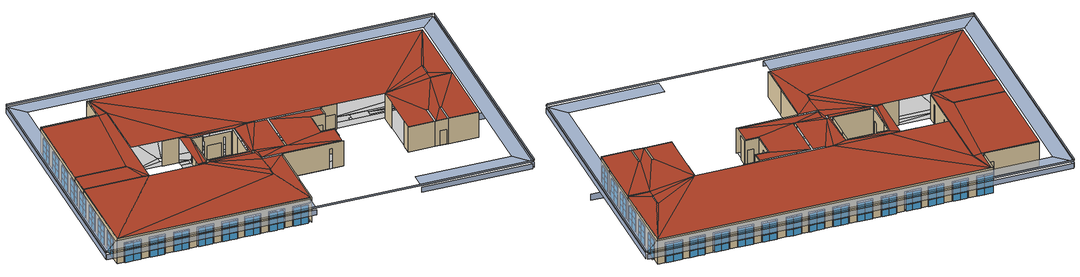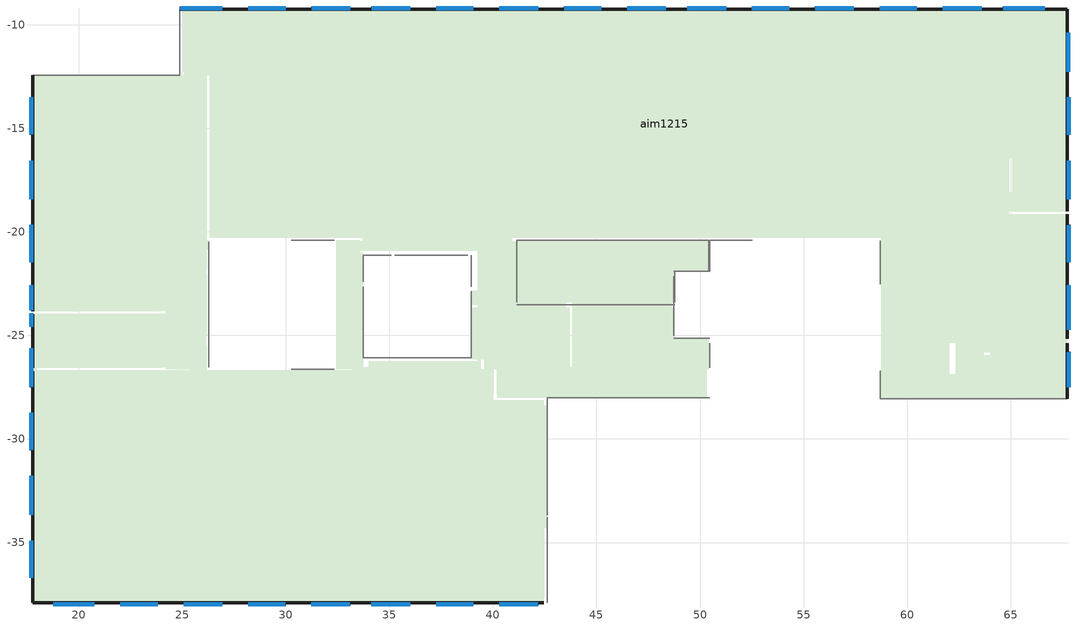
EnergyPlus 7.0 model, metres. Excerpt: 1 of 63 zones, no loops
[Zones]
aim1215
 wall outside (construction-70): 24.89,-9.26,6.51 24.89,-9.26,7.26 67.74,-9.26,7.26 67.74,-9.26,3.66 66.84,-9.26,3.66 66.84,-9.26,6.51 64.47,-9.26,6.51 64.47,-9.26,3.66 63.71,-9.26,3.66 63.71,-9.26,6.51 61.58,-9.26,6.51 61.58,-9.26,3.66 60.66,-9.26,3.66 60.66,-9.26,6.51 58.45,-9.26,6.51 58.45,-9.26,3.66 57.54,-9.26,3.66 57.54,-9.26,6.51 55.41,-9.26,6.51 55.41,-9.26,3.66 54.49,-9.26,3.66 54.49,-9.26,6.51 52.36,-9.26,6.51 52.36,-9.26,3.66 51.37,-9.26,3.66 51.37,-9.26,6.51 49.23,-9.26,6.51 49.23,-9.26,3.66 48.47,-9.26,3.66 48.47,-9.26,6.51 46.34,-9.26,6.51 46.34,-9.26,3.66 45.42,-9.26,3.66 45.42,-9.26,6.51 43.21,-9.26,6.51 43.21,-9.26,3.66 42.3,-9.26,3.66 42.3,-9.26,6.51 40.17,-9.26,6.51 40.17,-9.26,3.66 39.25,-9.26,3.66 39.25,-9.26,6.51 37.12,-9.26,6.51 37.12,-9.26,3.66 36.2,-9.26,3.66 36.2,-9.26,6.51 33.99,-9.26,6.51 33.99,-9.26,3.66 33.23,-9.26,3.66 33.23,-9.26,6.51 31.1,-9.26,6.51 31.1,-9.26,3.66 30.19,-9.26,3.66 30.19,-9.26,6.51 27.98,-9.26,6.51 27.98,-9.26,3.66 27.06,-9.26,3.66 27.06,-9.26,6.51; 17.78,-37.9,3.66 17.78,-37.9,7.26 17.78,-26.72,7.26 17.78,-26.72,6.51 17.78,-27.63,6.51 17.78,-27.63,3.66 17.78,-28.55,3.66 17.78,-28.55,6.51 17.78,-30.76,6.51 17.78,-30.76,3.66 17.78,-31.67,3.66 17.78,-31.67,6.51 17.78,-33.8,6.51 17.78,-33.8,3.66 17.78,-34.41,3.66 17.78,-34.41,6.51 17.78,-36.85,6.51 17.78,-36.85,3.66; 17.78,-26.57,6.51 17.78,-26.57,7.26 17.78,-23.98,7.26 17.78,-23.98,6.51 17.78,-24.74,6.51 17.78,-24.74,3.66 17.78,-25.5,3.66 17.78,-25.5,6.51; 17.78,-23.83,6.51 17.78,-23.83,7.26 17.78,-12.45,7.26 17.78,-12.45,3.66 17.78,-13.31,3.66 17.78,-13.31,6.51 17.78,-15.52,6.51 17.78,-15.52,3.66 17.78,-16.44,3.66 17.78,-16.44,6.51 17.78,-18.57,6.51 17.78,-18.57,3.66 17.78,-19.48,3.66 17.78,-19.48,6.51 17.78,-21.62,6.51 17.78,-21.62,3.66 17.78,-22.45,3.66 17.78,-22.45,6.51; 67.74,-25.15,3.71 67.74,-24.85,3.71 67.74,-24.85,4.77 67.74,-24.7,4.77 67.74,-24.7,6.51 67.74,-22.42,6.51 67.74,-22.42,3.71 67.74,-21.66,3.71 67.74,-21.66,6.51 67.74,-19.53,6.51 67.74,-19.53,3.71 67.74,-19.15,3.71 67.74,-19.15,7.11 67.74,-25.15,7.11; 67.74,-19,3.66 67.74,-18.54,3.66 67.74,-18.54,6.51 67.74,-16.42,6.51 67.74,-16.42,3.66 67.74,-15.5,3.66 67.74,-15.5,6.51 67.74,-13.3,6.51 67.74,-13.3,3.66 67.74,-12.39,3.66 67.74,-12.39,6.51 67.74,-10.26,6.51 67.74,-10.26,3.66 67.74,-9.26,3.66 67.74,-9.26,7.26 67.74,-19,7.26; 17.78,-37.9,3.66 18.63,-37.9,3.66 18.63,-37.9,6.51 20.91,-37.9,6.51 20.91,-37.9,3.66 21.83,-37.9,3.66 21.83,-37.9,6.51 24.03,-37.9,6.51 24.03,-37.9,3.66 24.94,-37.9,3.66 24.94,-37.9,6.51 27.07,-37.9,6.51 27.07,-37.9,3.66 27.98,-37.9,3.66 27.98,-37.9,6.51 30.19,-37.9,6.51 30.19,-37.9,3.66 31.1,-37.9,3.66 31.1,-37.9,6.51 33.23,-37.9,6.51 33.23,-37.9,3.66 33.99,-37.9,3.66 33.99,-37.9,6.51 36.2,-37.9,6.51 36.2,-37.9,3.66 37.11,-37.9,3.66 37.11,-37.9,6.51 39.24,-37.9,6.51 39.24,-37.9,3.66 40.15,-37.9,3.66 40.15,-37.9,6.51 42.45,-37.9,6.51 42.45,-37.9,7.26 17.78,-37.9,7.26; 67.74,-28.06,3.66 67.74,-27.66,3.66 67.74,-27.66,6.51 67.74,-25.68,6.51 67.74,-25.68,3.66 67.74,-25.38,3.66 67.74,-25.38,7.26 67.74,-28.06,7.26
 wall outside (construction-12): 26.94,-9.19 26.01,-9.19 24.89,-9.19 / 29.99,-9.19 29.05,-9.19 28.19,-9.19 / 33.11,-9.19 32.1,-9.19 31.24,-9.19 / 36.02,-9.19 35.15,-9.19 34.14,-9.19 / 39.06,-9.19 38.2,-9.19 37.26,-9.19 / 42.18,-9.19 41.25,-9.19 40.31,-9.19 / 45.23,-9.19 44.29,-9.19 43.43,-9.19 / 48.35,-9.19 47.34,-9.19 46.48,-9.19 / 51.26,-9.19 50.39,-9.19 49.38,-9.19 / 54.3,-9.19 53.44,-9.19 52.5,-9.19 / 57.42,-9.19 56.49,-9.19 55.55,-9.19 / 60.47,-9.19 59.53,-9.19 58.67,-9.19 / 63.59,-9.19 62.58,-9.19 61.72,-9.19 / 66.63,-9.19 65.66,-9.19 64.62,-9.19 / 17.71,-13.5 17.71,-14.44 17.71,-15.3 / 17.71,-19.67 17.71,-20.53 17.71,-21.47 / 17.71,-22.57 17.71,-23.58 17.71,-23.8 / 17.71,-23.94 17.71,-24.59 / 17.71,-25.62 17.71,-26.63 17.71,-27.5 / 17.71,-28.74 17.71,-29.68 17.71,-30.54 / 17.71,-31.79 17.71,-32.73 17.71,-33.66 / 17.71,-34.91 17.71,-35.77 17.71,-36.71 / 17.71,-16.56 17.71,-17.5 17.71,-18.44 / 67.8,-15.31 67.8,-14.44 67.8,-13.5 / 67.8,-21.47 67.8,-20.54 67.8,-19.67 / 67.8,-24.72 67.8,-23.58 67.8,-22.57 / 67.8,-18.44 67.8,-17.5 67.8,-16.56 / 18.77,-37.97 19.84,-37.97 20.76,-37.97 / 22.02,-37.97 22.96,-37.97 23.82,-37.97 / 28.19,-37.97 29.05,-37.97 29.99,-37.97 / 31.24,-37.97 32.1,-37.97 33.11,-37.97 / 34.14,-37.97 35.15,-37.97 36.02,-37.97 / 37.26,-37.97 38.2,-37.97 39.06,-37.97 / 40.31,-37.97 41.25,-37.97 42.18,-37.97 / 25.07,-37.97 26.01,-37.97 26.94,-37.97 / 67.79,-12.27 67.79,-11.33 67.79,-10.39 z3.66:4.6; 26.94,-9.19 26.01,-9.19 24.89,-9.19 / 29.99,-9.19 29.05,-9.19 28.19,-9.19 / 33.11,-9.19 32.1,-9.19 31.24,-9.19 / 36.02,-9.19 35.15,-9.19 34.14,-9.19 / 39.06,-9.19 38.2,-9.19 37.26,-9.19 / 42.18,-9.19 41.25,-9.19 40.31,-9.19 / 45.23,-9.19 44.29,-9.19 43.43,-9.19 / 48.35,-9.19 47.34,-9.19 46.48,-9.19 / 51.26,-9.19 50.39,-9.19 49.38,-9.19 / 54.3,-9.19 53.44,-9.19 52.5,-9.19 / 57.42,-9.19 56.49,-9.19 55.55,-9.19 / 60.47,-9.19 59.53,-9.19 58.67,-9.19 / 63.59,-9.19 62.58,-9.19 61.72,-9.19 / 66.63,-9.19 65.66,-9.19 64.62,-9.19 / 17.71,-13.5 17.71,-14.44 17.71,-15.3 / 17.71,-19.67 17.71,-20.53 17.71,-21.47 / 17.71,-22.57 17.71,-23.58 17.71,-23.8 / 17.71,-23.94 17.71,-24.59 / 17.71,-25.62 17.71,-26.63 17.71,-27.5 / 17.71,-28.74 17.71,-29.68 17.71,-30.54 / 17.71,-31.79 17.71,-32.73 17.71,-33.66 / 17.71,-34.91 17.71,-35.77 17.71,-36.71 / 17.71,-16.56 17.71,-17.5 17.71,-18.44 / 67.8,-15.31 67.8,-14.44 67.8,-13.5 / 67.8,-21.47 67.8,-20.54 67.8,-19.67 / 67.8,-24.59 67.8,-23.58 67.8,-22.57 / 67.8,-18.44 67.8,-17.5 67.8,-16.56 / 18.77,-37.97 19.84,-37.97 20.76,-37.97 / 22.02,-37.97 22.96,-37.97 23.82,-37.97 / 28.19,-37.97 29.05,-37.97 29.99,-37.97 / 31.24,-37.97 32.1,-37.97 33.11,-37.97 / 34.14,-37.97 35.15,-37.97 36.02,-37.97 / 37.26,-37.97 38.2,-37.97 39.06,-37.97 / 40.31,-37.97 41.25,-37.97 42.18,-37.97 / 25.07,-37.97 26.01,-37.97 26.94,-37.97 / 67.79,-12.27 67.79,-11.33 67.79,-10.39 z4.6:5.46; 26.94,-9.19 26.01,-9.19 24.89,-9.19 / 29.99,-9.19 29.05,-9.19 28.19,-9.19 / 33.11,-9.19 32.1,-9.19 31.24,-9.19 / 36.02,-9.19 35.15,-9.19 34.14,-9.19 / 39.06,-9.19 38.2,-9.19 37.26,-9.19 / 42.18,-9.19 41.25,-9.19 40.31,-9.19 / 45.23,-9.19 44.29,-9.19 43.43,-9.19 / 48.35,-9.19 47.34,-9.19 46.48,-9.19 / 51.26,-9.19 50.39,-9.19 49.38,-9.19 / 54.3,-9.19 53.44,-9.19 52.5,-9.19 / 57.42,-9.19 56.49,-9.19 55.55,-9.19 / 60.47,-9.19 59.53,-9.19 58.67,-9.19 / 63.59,-9.19 62.58,-9.19 61.72,-9.19 / 66.63,-9.19 65.66,-9.19 64.62,-9.19 / 17.71,-13.5 17.71,-14.44 17.71,-15.3 / 17.71,-19.67 17.71,-20.53 17.71,-21.47 / 17.71,-22.57 17.71,-23.58 17.71,-23.8 / 17.71,-23.94 17.71,-24.59 / 17.71,-25.62 17.71,-26.63 17.71,-27.5 / 17.71,-28.74 17.71,-29.68 17.71,-30.54 / 17.71,-31.79 17.71,-32.73 17.71,-33.66 / 17.71,-34.91 17.71,-35.77 17.71,-36.71 / 17.71,-16.56 17.71,-17.5 17.71,-18.44 / 67.8,-15.31 67.8,-14.44 67.8,-13.5 / 67.8,-21.47 67.8,-20.54 67.8,-19.67 / 67.8,-24.59 67.8,-23.58 67.8,-22.57 / 67.8,-18.44 67.8,-17.5 67.8,-16.56 / 18.77,-37.97 19.84,-37.97 20.76,-37.97 / 22.02,-37.97 22.96,-37.97 23.82,-37.97 / 28.19,-37.97 29.05,-37.97 29.99,-37.97 / 31.24,-37.97 32.1,-37.97 33.11,-37.97 / 34.14,-37.97 35.15,-37.97 36.02,-37.97 / 37.26,-37.97 38.2,-37.97 39.06,-37.97 / 40.31,-37.97 41.25,-37.97 42.18,-37.97 / 25.07,-37.97 26.01,-37.97 26.94,-37.97 / 67.79,-12.27 67.79,-11.33 67.79,-10.39 z5.46:6.33; 67.8,-27.5 67.8,-26.65 67.8,-25.8 z3.66:4.7; 67.8,-27.5 67.8,-26.65 67.8,-25.8 z4.7:5.5; 67.8,-27.5 67.8,-26.65 67.8,-25.8 z5.5:6.3
 wall to aim0014 (construction-31): 48.78,-23.39 48.78,-21.9 50.43,-21.9 50.43,-20.41 41.15,-20.41 z2.74:3.66
 wall to aim45001 (construction-31): 41.15,-20.41 41.15,-23.39 z2.74:3.66
 wall to aim1108 (construction-31): 24.89,-9.26 24.89,-12.45 z3.66:7.26; 24.43,-12.45 23.51,-12.45 z3.66:5.79; 17.78,-12.45,7.26 24.89,-12.45,7.26 24.89,-12.45,3.66 24.43,-12.45,3.66 24.43,-12.45,5.79 23.51,-12.45,5.79 23.51,-12.45,3.66 17.78,-12.45,3.66
 wall to aim67589 (construction-31): 26.27,-26.54,6.51 26.27,-26.39,6.51 26.27,-26.39,3.73 26.27,-25.48,3.73 26.27,-25.48,6.51 26.27,-25.02,6.51 26.27,-25.02,3.73 26.27,-22.14,3.73 26.27,-22.14,6.51 26.27,-21.84,6.51 26.27,-21.84,3.73 26.27,-20.55,3.73 26.27,-20.55,6.51 26.27,-20.48,6.51 26.27,-20.48,7.11 26.27,-26.54,7.11
 wall to aim67780 (construction-31): 30.26,-20.41 32.34,-20.41 z3.66:7.26
 wall to aim67821 (construction-31): 32.34,-26.63 30.26,-26.63 z3.66:7.26
 wall to aim43306 (construction-31): 33.74,-21.14 35.09,-21.14 z3.73:7.26; 33.74,-22.4 33.74,-21.14 z3.66:7.26
 wall to aim68052 (construction-31): 35.69,-21.14 37.52,-21.14 z3.73:5.79; 38.96,-21.14 38.96,-22.65 z3.66:7.26; 35.26,-21.14,6.51 35.41,-21.14,6.51 35.41,-21.14,3.73 35.69,-21.14,3.73 35.69,-21.14,5.79 37.52,-21.14,5.79 37.52,-21.14,3.73 37.74,-21.14,3.73 37.74,-21.14,6.51 38.04,-21.14,6.51 38.04,-21.14,3.73 38.79,-21.14,3.73 38.79,-21.14,7.11 35.26,-21.14,7.11
 wall to aim68216 (construction-31): 33.74,-25.81 33.74,-24.9 z3.66:5.79; 38.96,-22.87 38.96,-26.07 33.74,-26.07 z3.66:7.26; 33.74,-25.81,3.66 33.74,-25.81,5.79 33.74,-24.9,5.79 33.74,-24.9,3.66 33.74,-22.65,3.66 33.74,-22.65,7.26 33.74,-26.07,7.26 33.74,-26.07,3.66
 wall to aim52988 (construction-31): 50.48,-26.42,6.51 50.48,-26.42,3.73 50.48,-25.38,3.73 50.48,-25.38,7.11 50.48,-26.57,7.11 50.48,-26.57,6.51; 42.63,-28.46,3.66 42.63,-28.46,6.51 42.63,-28.02,6.51 42.63,-28.02,7.26 42.63,-33.69,7.26 42.63,-33.69,3.66; 43.07,-28.02,6.51 43.07,-28.02,3.66 48.63,-28.02,3.66 48.63,-28.02,6.51 49.09,-28.02,6.51 49.09,-28.02,3.66 50.48,-28.02,3.66 50.48,-28.02,7.26 42.63,-28.02,7.26 42.63,-28.02,6.51
 wall to aim68798 (construction-31): 50.21,-25.15 49.3,-25.15 / 49.3,-21.9 50.21,-21.9 / 50.59,-20.41 52.42,-20.41 z3.66:5.79; 50.48,-21.9 50.48,-20.41 z3.66:7.26; 48.73,-25.15,7.26 50.48,-25.15,7.26 50.48,-25.15,3.66 50.21,-25.15,3.66 50.21,-25.15,5.79 49.3,-25.15,5.79 49.3,-25.15,3.66 48.73,-25.15,3.66; 48.73,-23.8,3.73 48.73,-23.8,6.51 48.73,-23.2,6.51 48.73,-23.2,3.73 48.73,-22.14,3.73 48.73,-22.14,7.11 48.73,-25.01,7.11 48.73,-25.01,3.73; 49.3,-21.9,3.66 49.3,-21.9,5.79 50.21,-21.9,5.79 50.21,-21.9,3.66 50.48,-21.9,3.66 50.48,-21.9,7.26 48.73,-21.9,7.26 48.73,-21.9,3.66; 50.48,-20.41,3.66 50.59,-20.41,3.66 50.59,-20.41,5.79 52.42,-20.41,5.79 52.42,-20.41,3.66 52.53,-20.41,3.66 52.53,-20.41,7.26 50.48,-20.41,7.26
 wall to aim69684 (construction-31): 58.7,-26.71 58.7,-28.06 z3.66:7.26
 wall to aim70426 (construction-31): 58.7,-20.43 58.7,-22.54 z3.66:7.26
 wall to aim23359 (construction-31): 63.86,-28.06 67.74,-28.06 z3.66:7.26
 wall to aim70204 (construction-31): 62.76,-28.06 63.68,-28.06 z3.66:5.79; 62.76,-28.06,3.66 62.76,-28.06,5.79 63.68,-28.06,5.79 63.68,-28.06,3.66 63.86,-28.06,3.66 63.86,-28.06,7.26 62.2,-28.06,7.26 62.2,-28.06,3.66
 wall to aim69643 (construction-31): 58.7,-28.06 62.2,-28.06 z3.66:7.26
 wall to aim26038 (construction-31): 42.63,-37.9 42.63,-33.78 z3.66:7.26
 wall to aim44171 (construction-31): 41.15,-23.52 48.78,-23.52 z2.74:3.66
 window (PwindowType-450): 26.01,-9.19 24.9,-9.19 / 26.94,-9.19 26.02,-9.19 / 29.05,-9.19 28.2,-9.19 / 29.99,-9.19 29.06,-9.19 / 32.1,-9.19 31.25,-9.19 / 33.11,-9.19 32.11,-9.19 / 35.15,-9.19 34.15,-9.19 / 36.02,-9.19 35.16,-9.19 / 38.2,-9.19 37.27,-9.19 / 39.06,-9.19 38.21,-9.19 / 41.25,-9.19 40.32,-9.19 / 42.18,-9.19 41.26,-9.19 / 44.29,-9.19 43.44,-9.19 / 45.23,-9.19 44.3,-9.19 / 47.34,-9.19 46.49,-9.19 / 48.35,-9.19 47.35,-9.19 / 50.39,-9.19 49.39,-9.19 / 51.26,-9.19 50.4,-9.19 / 53.44,-9.19 52.51,-9.19 / 54.3,-9.19 53.45,-9.19 / 56.49,-9.19 55.56,-9.19 / 57.42,-9.19 56.5,-9.19 / 59.53,-9.19 58.68,-9.19 / 60.47,-9.19 59.54,-9.19 / 62.58,-9.19 61.73,-9.19 / 63.59,-9.19 62.59,-9.19 / 65.66,-9.19 64.63,-9.19 / 66.63,-9.19 65.67,-9.19 z3.66:4.59; 26.01,-9.19 24.9,-9.19 / 26.94,-9.19 26.02,-9.19 / 29.05,-9.19 28.2,-9.19 / 29.99,-9.19 29.06,-9.19 / 32.1,-9.19 31.25,-9.19 / 33.11,-9.19 32.11,-9.19 / 35.15,-9.19 34.15,-9.19 / 36.02,-9.19 35.16,-9.19 / 38.2,-9.19 37.27,-9.19 / 39.06,-9.19 38.21,-9.19 / 41.25,-9.19 40.32,-9.19 / 42.18,-9.19 41.26,-9.19 / 44.29,-9.19 43.44,-9.19 / 45.23,-9.19 44.3,-9.19 / 47.34,-9.19 46.49,-9.19 / 48.35,-9.19 47.35,-9.19 / 50.39,-9.19 49.39,-9.19 / 51.26,-9.19 50.4,-9.19 / 53.44,-9.19 52.51,-9.19 / 54.3,-9.19 53.45,-9.19 / 56.49,-9.19 55.56,-9.19 / 57.42,-9.19 56.5,-9.19 / 59.53,-9.19 58.68,-9.19 / 60.47,-9.19 59.54,-9.19 / 62.58,-9.19 61.73,-9.19 / 63.59,-9.19 62.59,-9.19 / 65.66,-9.19 64.63,-9.19 / 66.63,-9.19 65.67,-9.19 z4.6:5.45; 26.01,-9.19 24.9,-9.19 / 26.94,-9.19 26.02,-9.19 / 29.05,-9.19 28.2,-9.19 / 29.99,-9.19 29.06,-9.19 / 32.1,-9.19 31.25,-9.19 / 33.11,-9.19 32.11,-9.19 / 35.15,-9.19 34.15,-9.19 / 36.02,-9.19 35.16,-9.19 / 38.2,-9.19 37.27,-9.19 / 39.06,-9.19 38.21,-9.19 / 41.25,-9.19 40.32,-9.19 / 42.18,-9.19 41.26,-9.19 / 44.29,-9.19 43.44,-9.19 / 45.23,-9.19 44.3,-9.19 / 47.34,-9.19 46.49,-9.19 / 48.35,-9.19 47.35,-9.19 / 50.39,-9.19 49.39,-9.19 / 51.26,-9.19 50.4,-9.19 / 53.44,-9.19 52.51,-9.19 / 54.3,-9.19 53.45,-9.19 / 56.49,-9.19 55.56,-9.19 / 57.42,-9.19 56.5,-9.19 / 59.53,-9.19 58.68,-9.19 / 60.47,-9.19 59.54,-9.19 / 62.58,-9.19 61.73,-9.19 / 63.59,-9.19 62.59,-9.19 / 65.66,-9.19 64.63,-9.19 / 66.63,-9.19 65.67,-9.19 z5.46:6.32
 window (NPwindowType-450): 17.71,-13.5 17.71,-14.43 / 17.71,-14.44 17.71,-15.29 / 17.71,-19.67 17.71,-20.52 / 17.71,-20.53 17.71,-21.46 / 17.71,-22.57 17.71,-23.57 / 17.71,-23.58 17.71,-23.79 / 17.71,-23.94 17.71,-24.58 / 17.71,-25.62 17.71,-26.62 / 17.71,-26.63 17.71,-27.49 / 17.71,-28.74 17.71,-29.67 / 17.71,-29.68 17.71,-30.53 / 17.71,-31.79 17.71,-32.72 / 17.71,-32.73 17.71,-33.65 / 17.71,-34.91 17.71,-35.76 / 17.71,-35.77 17.71,-36.7 / 17.71,-16.56 17.71,-17.49 / 17.71,-17.5 17.71,-18.43 / 67.8,-14.44 67.8,-13.51 / 67.8,-15.31 67.8,-14.45 / 67.8,-20.54 67.8,-19.68 / 67.8,-21.47 67.8,-20.55 / 67.8,-23.58 67.8,-22.58 / 67.8,-24.72 67.8,-23.59 / 67.8,-17.5 67.8,-16.57 / 67.8,-18.44 67.8,-17.51 / 18.77,-37.97 19.83,-37.97 / 19.84,-37.97 20.75,-37.97 / 22.02,-37.97 22.95,-37.97 / 22.96,-37.97 23.81,-37.97 / 28.19,-37.97 29.04,-37.97 / 29.05,-37.97 29.98,-37.97 / 31.24,-37.97 32.09,-37.97 / 32.1,-37.97 33.1,-37.97 / 34.14,-37.97 35.14,-37.97 / 35.15,-37.97 36.01,-37.97 / 37.26,-37.97 38.19,-37.97 / 38.2,-37.97 39.05,-37.97 / 40.31,-37.97 41.24,-37.97 / 41.25,-37.97 42.17,-37.97 / 25.07,-37.97 26,-37.97 / 26.01,-37.97 26.93,-37.97 / 67.79,-11.33 67.79,-10.4 / 67.79,-12.27 67.79,-11.34 z3.66:4.59; 17.71,-13.5 17.71,-14.43 / 17.71,-14.44 17.71,-15.29 / 17.71,-19.67 17.71,-20.52 / 17.71,-20.53 17.71,-21.46 / 17.71,-22.57 17.71,-23.57 / 17.71,-23.58 17.71,-23.79 / 17.71,-23.94 17.71,-24.58 / 17.71,-25.62 17.71,-26.62 / 17.71,-26.63 17.71,-27.49 / 17.71,-28.74 17.71,-29.67 / 17.71,-29.68 17.71,-30.53 / 17.71,-31.79 17.71,-32.72 / 17.71,-32.73 17.71,-33.65 / 17.71,-34.91 17.71,-35.76 / 17.71,-35.77 17.71,-36.7 / 17.71,-16.56 17.71,-17.49 / 17.71,-17.5 17.71,-18.43 / 67.8,-14.44 67.8,-13.51 / 67.8,-15.31 67.8,-14.45 / 67.8,-20.54 67.8,-19.68 / 67.8,-21.47 67.8,-20.55 / 67.8,-23.58 67.8,-22.58 / 67.8,-24.59 67.8,-23.59 / 67.8,-17.5 67.8,-16.57 / 67.8,-18.44 67.8,-17.51 / 18.77,-37.97 19.83,-37.97 / 19.84,-37.97 20.75,-37.97 / 22.02,-37.97 22.95,-37.97 / 22.96,-37.97 23.81,-37.97 / 28.19,-37.97 29.04,-37.97 / 29.05,-37.97 29.98,-37.97 / 31.24,-37.97 32.09,-37.97 / 32.1,-37.97 33.1,-37.97 / 34.14,-37.97 35.14,-37.97 / 35.15,-37.97 36.01,-37.97 / 37.26,-37.97 38.19,-37.97 / 38.2,-37.97 39.05,-37.97 / 40.31,-37.97 41.24,-37.97 / 41.25,-37.97 42.17,-37.97 / 25.07,-37.97 26,-37.97 / 26.01,-37.97 26.93,-37.97 / 67.79,-11.33 67.79,-10.4 / 67.79,-12.27 67.79,-11.34 z4.6:5.45; 17.71,-13.5 17.71,-14.43 / 17.71,-14.44 17.71,-15.29 / 17.71,-19.67 17.71,-20.52 / 17.71,-20.53 17.71,-21.46 / 17.71,-22.57 17.71,-23.57 / 17.71,-23.58 17.71,-23.79 / 17.71,-23.94 17.71,-24.58 / 17.71,-25.62 17.71,-26.62 / 17.71,-26.63 17.71,-27.49 / 17.71,-28.74 17.71,-29.67 / 17.71,-29.68 17.71,-30.53 / 17.71,-31.79 17.71,-32.72 / 17.71,-32.73 17.71,-33.65 / 17.71,-34.91 17.71,-35.76 / 17.71,-35.77 17.71,-36.7 / 17.71,-16.56 17.71,-17.49 / 17.71,-17.5 17.71,-18.43 / 67.8,-14.44 67.8,-13.51 / 67.8,-15.31 67.8,-14.45 / 67.8,-20.54 67.8,-19.68 / 67.8,-21.47 67.8,-20.55 / 67.8,-23.58 67.8,-22.58 / 67.8,-24.59 67.8,-23.59 / 67.8,-17.5 67.8,-16.57 / 67.8,-18.44 67.8,-17.51 / 18.77,-37.97 19.83,-37.97 / 19.84,-37.97 20.75,-37.97 / 22.02,-37.97 22.95,-37.97 / 22.96,-37.97 23.81,-37.97 / 28.19,-37.97 29.04,-37.97 / 29.05,-37.97 29.98,-37.97 / 31.24,-37.97 32.09,-37.97 / 32.1,-37.97 33.1,-37.97 / 34.14,-37.97 35.14,-37.97 / 35.15,-37.97 36.01,-37.97 / 37.26,-37.97 38.19,-37.97 / 38.2,-37.97 39.05,-37.97 / 40.31,-37.97 41.24,-37.97 / 41.25,-37.97 42.17,-37.97 / 25.07,-37.97 26,-37.97 / 26.01,-37.97 26.93,-37.97 / 67.79,-11.33 67.79,-10.4 / 67.79,-12.27 67.79,-11.34 z5.46:6.32; 67.8,-26.65 67.8,-25.81 / 67.8,-27.5 67.8,-26.66 z3.66:4.69; 67.8,-26.65 67.8,-25.81 / 67.8,-27.5 67.8,-26.66 z4.7:5.49; 67.8,-26.65 67.8,-25.81 / 67.8,-27.5 67.8,-26.66 z5.5:6.29
 ceiling to aim44510 (construction-33): 48.78,-23.39 48.78,-21.9 50.43,-21.9 50.43,-20.41 41.15,-20.41 41.15,-23.39 z2.74
 ceiling to aim0014 (construction-23): 64.93,-28.06 64.93,-26.72 65.09,-26.72 65.09,-28.06 67.74,-28.06 67.74,-27.48 67.8,-27.48 67.8,-25.81 67.74,-25.81 67.74,-25.05 64.93,-25.05 64.93,-24.9 67.74,-24.9 67.74,-24.59 67.8,-24.59 67.8,-22.54 67.74,-22.54 67.74,-21.48 67.8,-21.48 67.8,-19.65 67.74,-19.65 67.74,-19.19 64.33,-19.19 64.33,-26.72 64.17,-26.72 64.17,-25.96 63.86,-25.96 63.86,-28.06 z3.66; 67.45,-19.04 67.45,-18.43 65.09,-18.89 65.09,-19.04 z3.66; 65.09,-18.89 65.09,-18.28 61.43,-18.74 61.43,-18.89 z3.66; 60.82,-18.89 60.82,-18.74 57.4,-18.28 57.4,-18.89 z3.66; 50.32,-20.26 49.1,-19.35 48.65,-19.35 43.09,-19.35 z3.66; 50.32,-20.26 50.32,-19.04 49.1,-18.74 49.1,-19.35 z3.66; 52.45,-20.26 52.45,-17.98 50.47,-19.04 50.47,-20.26 z3.66; 50.32,-19.04 50.47,-19.04 52.45,-17.98 49.1,-18.74 z3.66; 67.75,-18.43 67.75,-16.61 67.45,-16.61 67.45,-18.43 z3.66; 67.75,-15.31 67.75,-13.49 67.45,-13.49 67.45,-15.31 z3.66; 64.93,-16.45 65.09,-16.45 67.45,-13.49 63.56,-9.61 z3.66; 64.93,-17.98 64.93,-16.45 52.45,-17.98 z3.66; 67.45,-16.61 67.45,-15.31 65.09,-16.45 65.09,-18.28 z3.66; 64.93,-16.45 60.52,-9.61 58.62,-9.61 52.45,-17.98 z3.66; 60.82,-18.74 61.43,-18.74 65.09,-18.28 57.4,-18.28 z3.66; 67.45,-15.31 67.45,-13.49 65.09,-16.45 z3.66; 67.45,-18.43 67.45,-16.61 65.09,-18.28 65.09,-18.89 z3.66; 49.1,-18.74 52,-10.75 49.41,-9.61 48.65,-18.74 z3.66; 52.45,-17.98 52.15,-10.75 52,-10.75 49.1,-18.74 z3.66; 39.36,-20.87 39.36,-20.26 37.99,-20.26 37.99,-20.87 z3.66; 37.69,-20.87 37.69,-20.26 36.47,-19.35 35.4,-20.26 z3.66; 35.1,-20.26 35.4,-20.26 36.47,-18.74 33.88,-20.26 z3.66; 37.69,-20.26 37.99,-20.26 36.93,-18.74 36.93,-19.35 z3.66; 37.69,-20.87 35.4,-20.26 35.4,-20.87 z3.66; 35.1,-20.87 35.1,-20.26 33.88,-20.26 33.88,-20.87 z3.66; 33.88,-20.26 36.47,-18.74 30.76,-18.74 30.76,-19.35 z3.66; 33.88,-20.26 30.76,-19.35 30.31,-19.35 26.35,-20.26 z3.66; 30.31,-19.35 30.31,-18.74 26.35,-20.26 z3.66; 37.99,-20.26 39.36,-20.26 36.93,-18.74 z3.66; 48.65,-19.35 48.65,-18.74 43.09,-18.74 43.09,-19.35 z3.66; 50.32,-20.26 43.09,-19.35 42.48,-19.35 39.36,-20.26 z3.66; 39.36,-20.26 42.48,-19.35 42.48,-18.74 36.93,-18.74 z3.66; 48.65,-18.74 46.52,-9.61 45.22,-9.61 43.09,-18.74 z3.66; 36.47,-18.74 36.93,-18.74 37.23,-9.61 36.01,-9.61 z3.66; 42.48,-18.74 42.18,-9.61 40.35,-9.61 36.93,-18.74 z3.66; 30.31,-18.74 30.76,-18.74 33.12,-9.61 28.17,-12.57 z3.66; 36.47,-19.35 36.47,-18.74 35.4,-20.26 z3.66; 31.22,-9.61 30,-9.61 28.17,-12.27 28.17,-12.57 z3.66; 28.17,-12.27 30,-9.61 28.17,-9.61 27.57,-12.27 z3.66; 30.31,-18.74 28.17,-12.57 26.35,-12.57 26.35,-20.26 z3.66; 36.47,-18.74 33.12,-9.61 30.76,-18.74 z3.66; 42.48,-18.74 43.09,-18.74 43.4,-9.61 42.18,-9.61 z3.66; 37.69,-20.26 36.93,-19.35 36.47,-19.35 z3.66; 67.45,-13.49 67.45,-12.27 64.63,-9.61 63.56,-9.61 z3.66; 67.75,-12.27 67.75,-10.44 67.45,-10.44 67.45,-12.27 z3.66; 67.45,-12.27 67.45,-10.44 66.61,-9.61 64.63,-9.61 z3.66; 64.93,-16.45 63.56,-9.61 61.74,-9.61 60.52,-9.61 z3.66; 58.62,-9.61 57.4,-9.61 55.57,-9.61 52.45,-17.98 z3.66; 60.52,-9.61 60.52,-9.3 58.62,-9.3 58.62,-9.61 z3.66; 52,-10.75 52,-9.61 51.23,-9.61 49.41,-9.61 z3.66; 54.36,-9.61 52.45,-9.61 52.15,-9.61 52.15,-10.75 z3.66; 54.36,-9.61 54.36,-9.3 52.45,-9.3 52.45,-9.61 z3.66; 52.45,-17.98 55.57,-9.61 54.36,-9.61 52.15,-10.75 z3.66; 57.4,-9.61 57.4,-9.3 55.57,-9.3 55.57,-9.61 z3.66; 66.61,-9.61 66.61,-9.3 64.63,-9.3 64.63,-9.61 z3.66; 67.45,-10.44 67.45,-9.61 66.61,-9.61 z3.66; 63.56,-9.61 63.56,-9.3 61.74,-9.3 61.74,-9.61 z3.66; 51.23,-9.61 51.23,-9.3 49.41,-9.3 49.41,-9.61 z3.66; 48.65,-18.74 48.34,-9.61 46.52,-9.3 46.52,-9.61 z3.66; 45.22,-9.61 45.22,-9.3 43.4,-9.3 43.4,-9.61 z3.66; 42.18,-9.61 42.18,-9.3 40.35,-9.3 40.35,-9.61 z3.66; 40.35,-9.61 39.06,-9.61 37.23,-9.61 36.93,-18.74 z3.66; 48.65,-18.74 49.41,-9.61 48.34,-9.61 z3.66; 39.06,-9.61 39.06,-9.3 37.23,-9.3 37.23,-9.61 z3.66; 36.47,-18.74 36.01,-9.61 34.19,-9.61 33.12,-9.61 z3.66; 36.01,-9.61 36.01,-9.3 34.19,-9.3 34.19,-9.61 z3.66; 33.12,-9.61 33.12,-9.3 31.22,-9.61 28.17,-12.57 z3.66; 30,-9.61 30,-9.3 28.17,-9.3 28.17,-9.61 z3.66; 28.17,-9.61 27.57,-9.61 27.57,-12.27 z3.66; 48.34,-9.61 48.34,-9.3 46.52,-9.3 z3.66; 33.12,-9.3 31.22,-9.3 31.22,-9.61 z3.66; 45.22,-9.61 43.4,-9.61 43.09,-18.74 z3.66; 63.86,-28.06 63.86,-25.96 62.8,-25.96 62.8,-26.88 62.2,-26.88 62.2,-28.06 z3.66; 62.2,-28.06 62.2,-26.88 58.7,-26.88 58.7,-28.06 z3.66; 50.32,-28.02 50.32,-26.63 40.2,-26.63 40.2,-28.02 z3.66; 40.35,-37.68 40.35,-37.83 42.18,-37.83 42.18,-37.68 42.48,-37.68 42.48,-34.41 40.2,-34.41 40.2,-36.77 40.05,-36.77 40.05,-34.41 39.89,-34.41 39.89,-37.68 z3.66; 42.63,-34.32 42.63,-28.4 40.04,-28.4 40.04,-34.32 z3.66; 40.05,-31.67 40.05,-30.76 39.89,-30.76 39.89,-31.67 z3.66; 36.93,-27.79 36.93,-28.29 39.89,-28.29 39.89,-27.79 40.05,-27.79 40.05,-26.63 36.47,-26.63 36.47,-27.79 z3.66; 36.01,-37.83 36.01,-37.68 34.19,-37.68 34.19,-37.83 z3.66; 33.12,-37.83 33.12,-37.68 31.22,-37.68 31.22,-37.83 z3.66; 30,-37.83 30,-37.68 28.17,-37.68 28.17,-37.83 z3.66; 39.06,-37.83 39.06,-37.68 37.23,-37.68 37.23,-37.83 z3.66; 36.01,-37.68 37.23,-37.68 36.47,-28.4 34.19,-37.68 z3.66; 33.12,-37.68 34.19,-37.68 36.47,-28.4 30.76,-28.4 z3.66; 31.22,-37.68 33.12,-37.68 30.76,-28.4 30,-37.68 z3.66; 28.17,-37.68 30,-37.68 30.31,-28.4 26.96,-37.68 z3.66; 25.05,-37.68 26.96,-37.83 26.96,-37.68 22.01,-34.41 z3.66; 39.06,-37.68 39.59,-37.68 39.59,-28.4 37.23,-37.68 z3.66; 23.84,-37.83 23.84,-37.68 22.01,-37.68 22.01,-37.83 z3.66; 20.79,-37.83 18.74,-37.68 18.74,-37.83 z3.66; 18.74,-37.68 20.79,-37.83 20.79,-37.68 18.13,-36.77 z3.66; 18.74,-37.68 18.13,-36.77 18.13,-37.68 z3.66; 20.79,-37.68 22.01,-37.68 22.01,-34.71 18.13,-34.86 z3.66; 23.84,-37.68 25.05,-37.68 22.01,-34.41 22.01,-34.71 z3.66; 21.7,-34.56 21.7,-34.41 18.13,-33.65 18.13,-34.56 z3.66; 18.13,-36.77 18.13,-34.86 17.82,-34.86 17.82,-36.77 z3.66; 22.01,-34.71 18.13,-34.71 18.13,-34.86 z3.66; 20.79,-37.68 18.13,-34.86 18.13,-36.77 z3.66; 23.84,-37.68 22.01,-34.71 22.01,-37.68 z3.66; 26.96,-37.83 25.05,-37.68 25.05,-37.83 z3.66; 36.47,-28.4 36.32,-28.09 34.03,-26.72 30.76,-28.4 z3.66; 36.47,-28.4 36.47,-28.09 36.32,-28.09 z3.66; 30.76,-28.4 30.31,-28.4 30,-37.68 z3.66; 30.31,-28.4 30.31,-27.79 24.75,-27.79 24.75,-28.4 z3.66; 26.96,-37.68 24.75,-28.4 24.14,-28.4 22.01,-34.41 z3.66; 26.96,-37.68 30.31,-28.4 24.75,-28.4 z3.66; 36.32,-28.09 35.71,-26.72 34.03,-26.27 34.03,-26.72 z3.66; 35.71,-26.72 35.71,-26.27 34.03,-26.27 z3.66; 34.03,-26.72 30.76,-27.79 30.76,-28.4 z3.66; 30.31,-27.79 30.76,-27.79 34.03,-26.72 24.75,-27.79 z3.66; 24.14,-27.79 24.75,-27.79 34.03,-26.72 17.98,-26.72 z3.66; 23.99,-26.57 23.99,-23.99 18.13,-25.66 17.98,-26.57 z3.66; 24.14,-28.4 24.14,-27.79 18.13,-28.7 18.13,-30.6 z3.66; 36.32,-28.09 36.32,-26.72 35.71,-26.72 z3.66; 22.01,-34.41 24.14,-28.4 21.7,-34.41 z3.66; 21.7,-34.41 24.14,-28.4 18.13,-30.6 18.13,-31.82 z3.66; 18.13,-33.65 21.7,-34.41 18.13,-31.82 17.82,-31.82 z3.66; 18.13,-33.65 17.82,-31.82 17.82,-33.65 z3.66; 18.13,-30.6 18.13,-28.7 17.82,-28.7 17.82,-30.6 z3.66; 18.13,-27.48 17.98,-26.72 17.82,-27.48 z3.66; 18.13,-27.48 24.14,-27.79 17.98,-26.72 z3.66; 17.98,-26.57 18.13,-25.66 17.82,-25.66 z3.66; 24.14,-27.79 18.13,-27.48 18.13,-28.7 z3.66; 17.98,-26.72 17.98,-26.57 17.82,-25.66 17.82,-27.48 z3.66; 18.13,-24.59 23.99,-23.99 17.82,-23.99 17.82,-24.59 z3.66; 23.99,-23.99 18.13,-24.59 18.13,-25.66 z3.66; 37.23,-37.68 39.59,-28.4 36.47,-28.4 z3.66; 33.58,-21 33.58,-20.41 32.44,-20.41 32.44,-21 z3.66; 26.27,-20.87 26.2,-20.41 24.75,-19.35 23.99,-20.87 z3.66; 23.99,-23.83 23.99,-20.87 17.78,-22.54 17.78,-23.83 z3.66; 23.99,-20.87 24.14,-19.35 17.78,-19.65 17.78,-21.48 z3.66; 26.27,-20.87 26.27,-20.41 26.2,-20.41 z3.66; 17.78,-23.83 17.78,-22.54 17.71,-22.54 17.71,-23.83 z3.66; 17.78,-21.48 17.78,-19.65 17.71,-19.65 17.71,-21.48 z3.66; 23.99,-20.87 17.78,-21.48 17.78,-22.54 z3.66; 26.2,-20.41 26.2,-12.45 24.75,-18.74 24.75,-19.35 z3.66; 24.75,-19.35 24.14,-19.35 23.99,-20.87 z3.66; 24.14,-18.74 17.78,-15.31 17.78,-16.61 z3.66; 24.14,-18.74 24.75,-18.74 26.2,-12.45 17.78,-15.31 z3.66; 17.78,-18.43 24.14,-18.74 17.78,-16.61 17.71,-18.43 z3.66; 24.14,-19.35 24.14,-18.74 17.78,-18.43 17.78,-19.65 z3.66; 17.78,-16.61 17.71,-16.61 17.71,-18.43 z3.66; 26.2,-12.45 17.78,-12.45 17.78,-13.49 17.78,-15.31 z3.66; 17.78,-15.31 17.78,-13.49 17.71,-13.49 17.71,-15.31 z3.66
 ceiling to aim48524 (construction-23): 58.77,-20.26 58.77,-26.72 62.04,-26.72 62.04,-25.35 62.35,-25.35 62.35,-26.72 62.67,-26.72 62.67,-25.8 64.26,-25.8 64.26,-19.09 52.68,-19.09 52.68,-20.26 z3.66
 ceiling to aim48214 (construction-23): 57.29,-19.09 57.29,-18.06 55.06,-18.06 55.06,-19.09 z3.66
 ceiling to aim48173 (construction-23): 54.66,-19.09 54.66,-18.74 55.06,-18.74 55.06,-18.06 52.68,-18.06 52.68,-19.09 z3.66
 ceiling to aim44171 (construction-23): 50.43,-26.63 50.43,-25.15 48.78,-25.15 48.78,-23.65 43.85,-23.65 43.85,-26.63 z3.66; 39.58,-26.15 39.58,-26.63 43.7,-26.63 43.7,-23.65 38.96,-23.65 38.96,-26.15 z3.66; 39.36,-26.42 39.36,-26.27 37.54,-26.27 37.54,-26.42 z3.66
 ceiling to aim45001 (construction-23): 40.35,-22.39 40.35,-23.38 40.96,-23.38 40.96,-20.56 39.89,-20.56 39.89,-21.17 39.74,-21.17 39.74,-22.39 z3.66
 ceiling to aim42955 (construction-23): 39.89,-23.52 39.89,-22.84 38.96,-22.84 38.96,-23.52 z3.66; 37.48,-26.63 37.48,-26.27 35.8,-26.27 35.8,-26.63 z3.66
 ceiling to aim42648 (construction-23): 33.74,-26.63 33.74,-22.93 32.44,-22.93 32.44,-26.63 z3.66
 ceiling to aim42214 (construction-23): 33.74,-22.93 33.74,-21 32.44,-21 32.44,-22.93 z3.66
 ceiling to aim1108 (construction-23): 27.26,-12.27 27.26,-9.61 26.96,-9.61 26.96,-9.3 25.05,-9.3 25.05,-12.27 z3.66
 ceiling to aim42173 (construction-23): 26.2,-26.63 26.2,-25.51 25.36,-25.51 25.36,-25.05 26.2,-25.05 26.2,-22.08 25.36,-22.08 25.36,-21.78 26.2,-21.78 26.2,-21 24.21,-21 24.21,-26.63 z3.66
 roof outside (construction-51): 17.78,-37.9 26.17,-26.69 25.41,-26.69 17.78,-26.69 z7.26; 17.78,-37.9 40.03,-31.65 33.25,-26.69 26.17,-26.69 z7.26; 25.41,-26.69 26.17,-26.69 25.41,-26.54 z7.26; 17.78,-26.54 25.41,-26.54 24.34,-23.95 17.78,-23.95 z7.26; 32.49,-26.54 33.1,-26.54 33.1,-26.39 z7.26; 24.34,-23.95 25.41,-26.54 26.17,-26.69 24.34,-23.8 z7.26; 32.49,-26.54 33.1,-26.39 33.56,-20.91 32.49,-20.45 z7.26; 33.25,-26.69 40.03,-31.65 40.03,-30.58 34.01,-26.54 z7.26; 34.01,-26.54 40.03,-30.58 40.18,-30.58 40.03,-28.14 z7.26; 17.78,-37.9 42.46,-37.9 40.18,-31.65 40.03,-31.65 z7.26; 33.25,-26.69 34.01,-26.54 33.25,-26.54 z7.26; 34.01,-26.54 40.03,-28.14 39.72,-26.69 39.42,-26.69 z7.26; 39.72,-26.69 40.03,-28.14 40.03,-26.54 39.72,-26.08 z7.26; 34.01,-26.54 39.42,-26.69 39.27,-26.24 34.01,-26.24 z7.26; 24.34,-23.8 26.17,-26.69 26.17,-12.45 25.1,-12.6 z7.26; 17.78,-23.8 24.34,-23.8 25.1,-12.6 17.78,-12.6 z7.26; 25.1,-9.26 26.17,-12.45 26.32,-12.45 z7.26; 25.1,-12.6 26.17,-12.45 25.1,-9.26 z7.26; 25.1,-9.26 26.32,-12.45 33.71,-20.3 40.94,-20.3 z7.26; 33.1,-26.39 33.56,-26.39 33.56,-20.91 z7.26; 39.27,-26.24 39.42,-26.69 39.42,-26.08 39.27,-20.91 z7.26; 39.27,-20.91 39.42,-26.08 39.72,-26.08 40.94,-20.45 z7.26; 32.49,-20.45 33.56,-20.91 39.27,-20.91 33.71,-20.45 z7.26; 33.71,-20.45 39.27,-20.91 40.94,-20.3 33.71,-20.3 z7.26; 26.32,-20.3 33.71,-20.3 26.32,-12.45 z7.26; 39.72,-26.08 40.03,-26.54 40.18,-26.54 43.53,-26.54 z7.26; 40.18,-31.65 42.46,-37.9 42.46,-28.14 40.18,-30.58 z7.26; 40.18,-27.84 50.31,-27.84 43.83,-26.54 43.53,-26.54 z7.26; 40.18,-27.84 43.53,-26.54 40.18,-26.54 z7.26; 39.72,-26.08 43.53,-26.54 43.53,-20.6 42.01,-20.6 z7.26; 43.83,-26.54 50.31,-27.84 50.31,-25.32 48.63,-25.32 z7.26; 40.03,-28.14 40.18,-30.58 42.46,-28.14 z7.26; 62.34,-27.99 63.71,-27.99 63.71,-25.48 z7.26; 64.01,-27.99 67.74,-27.99 67.74,-19.15 64.01,-25.48 z7.26; 58.76,-27.99 62.03,-27.99 62.03,-25.32 58.76,-20.3 z7.26; 62.34,-27.99 63.71,-25.48 64.92,-19.15 62.34,-25.32 z7.26; 63.71,-25.48 64.01,-25.48 67.74,-19.15 64.92,-19.15 z7.26; 58.76,-20.3 62.03,-25.32 62.34,-25.32 64.92,-19.15 z7.26; 43.83,-26.54 48.63,-25.32 48.63,-21.82 43.83,-20.6 z7.26; 39.72,-26.08 42.01,-20.6 42.01,-20.45 40.94,-20.45 z7.26; 43.83,-20.6 48.63,-21.82 50.31,-21.82 50.31,-20.6 z7.26; 39.27,-20.91 40.94,-20.45 40.94,-20.3 z7.26; 25.1,-9.26 40.94,-20.3 58.76,-20.3 67.74,-9.26 z7.26; 58.76,-20.3 64.92,-19.15 64.92,-19 64.92,-18.09 z7.26; 64.92,-19 67.74,-19 65.08,-18.09 64.92,-18.09 z7.26; 58.76,-20.3 64.92,-18.09 64.92,-16.41 z7.26; 65.08,-18.09 67.74,-19 67.74,-9.26 65.08,-16.41 z7.26; 64.92,-16.41 65.08,-16.41 67.74,-9.26 z7.26; 58.76,-20.3 64.92,-16.41 67.74,-9.26 z7.26
shading: 68.05,-24.72 70.36,-24.72 z3.73:4.64; 15.42,-40.28 15.42,-7.02 / 69.9,-6.88 15.51,-6.88 / 15.51,-40.42 42.32,-40.42 / 55.73,-40.42 69.9,-40.42 / 70.11,-40.25 70.11,-7.04 z6.4:7.12; 15.42,-40.28 15.42,-7.02 / 69.9,-6.88 15.51,-6.88 / 15.51,-40.42 69.9,-40.42 / 70.11,-40.25 70.11,-7.04 z7.4:7.62; 67.9,-24.59 67.98,-24.59 67.98,-22.54 67.9,-22.54 z3.66; 67.9,-21.48 67.98,-21.48 67.98,-19.65 67.9,-19.65 z3.66; 67.9,-18.43 67.98,-18.43 67.98,-16.61 67.9,-16.61 z3.66; 67.9,-15.31 67.98,-15.31 67.98,-13.49 67.9,-13.49 z3.66; 67.9,-12.27 67.98,-12.27 67.98,-10.44 67.9,-10.44 z3.66; 15.51,-40.25 42.31,-40.25 42.31,-38.27 17.41,-38.27 z7.26; 15.51,-40.25 17.41,-38.27 17.41,-8.87 15.51,-7.04 z7.26; 15.51,-7.04 17.41,-8.87 68.05,-8.87 69.87,-7.04 z7.26; 55.71,-40.25 69.87,-40.25 68.05,-38.27 55.71,-38.27 z7.26; 68.05,-38.27 69.87,-40.25 69.87,-7.04 68.05,-8.87 z7.26
[Site:Location]
Braintree  MA United States: Latitude {deg}=42.213; Longitude {deg}=-71.033; Time Zone {hr}=-5.91942; Elevation {m}=26
[Site:GroundTemperature:BuildingSurface]
18.89, 18.92, 19.02, 19.12, 19.21, 19.23, 19.07, 19.32, 19.09, 19.21, 19.13, 18.96
[SizingPeriod:DesignDay] Day of Month=21; Humidity Indicating Type=Wet-Bulb
Name | Maximum Dry-Bulb Temperature {C} | Wet-Bulb at Max {C} | Barometric Pressure {Pa} | Wind Speed {m/s} | Wind Direction {deg} | Month | Day Type | Daily Dry-Bulb Temperature Range {deltaC} | Barometric Pressure {Pa}}
GBS_04R20_266135 Winter | -14.6 | -14.6 | 99400 | 3 | 320 | 1 | WinterDesignDay
GBS_04R20_266135 Summer | 30.8 | 22.4 |  | 0 | 0 | 7 | SummerDesignDay | 10.9 | 99800
[BUILDING]
Project Name: Building Azimuth=0; Building Terrain=Suburbs; Loads Convergence Tolerance=4E-02; Temperature Convergence Tolerance=4E-01; Solar Distribution=MinimalShadowing; Max Number of Warmup Days=25; Minimum Number of Warmup Days=6
[MATERIAL]
mat-391: Smooth, 0.01777, 0.11544, 512.591, 1256.04, 0.9, 0.75, 0.75
mat-384: Smooth, 0.01905, 0.11544, 512.591, 1381.644, 0.9, 0.75, 0.75
mat-353: Smooth, 0.01588, 0.160266, 800.923, 837.36, 0.9, 0.75, 0.75
mat-266: MediumRough, 0.20321, 1.3112, 2242.58, 837.36, 0.9, 0.75, 0.75
mat-403: Smooth, 0.08891, 0.0467298, 9.61108, 837.36, 0.9, 0.75, 0.75
mat-223: Smooth, 0.01271, 0.0571142, 288.332, 1339.776, 0.9, 0.75, 0.75
mat-247: Smooth, 0.00954, 0.162516, 1121.29, 1465.38, 0.9, 0.75, 0.75
mat-416: Smooth, 0.0762, 0.0415376, 240.277, 711.756, 0.9, 0.75, 0.75
[MATERIAL:NoMass]
mat-244: Smooth, 0.0105666
mat-448: Smooth, 1.6255
mat-248: MediumRough, 0.366309
mat-452: Smooth, 0.170827
[MATERIAL:AirGap]
mat-464: 0.109188
[CONSTRUCTION]
PwindowType-450: Glaze-L1-PwindowType-450, Gas-L2-PwindowType-450, Glaze-L3-PwindowType-450
NPwindowType-450: Glaze-L1-NPwindowType-450, Gas-L2-NPwindowType-450, Glaze-L3-NPwindowType-450
construction-70: mat-391, mat-244, mat-384, mat-448, mat-353
construction-12: mat-266, mat-403
construction-31: mat-353, mat-464, mat-353
construction-33: mat-223
construction-51: mat-247, mat-244, mat-416, mat-416, mat-384
construction-23: mat-384, mat-452, mat-248
[WindowMaterial:Glazing]
Glaze-L1-PwindowType-450; Glaze-L1-NPwindowType-450: SpectralAverage, , 0.0056, 0.402263, 0.292365, 0.370915, 0.674465, 0.161132, 0.0837022, 0, 0.84, 0.0659056, 0.996883
Glaze-L3-PwindowType-450; Glaze-L3-NPwindowType-450: SpectralAverage, , 0.006, 0.775, 0.071, 0.071, 0.881, 0.08, 0.08, 0, 0.84, 0.84, 0.9
[WindowMaterial:Gas]
Gas-L2-PwindowType-450; Gas-L2-NPwindowType-450: Air, 0.0127
[ZONE]
aim1215: 0, 0, 0, 0, 1, 1, 3.3146, 3291.1, 992.911
[PEOPLE]
people-aim1215: aim1215, aim0026, People, 1.00584, 0.5, 0.555556, aim1215-peep-activ-level
[LIGHTS]
lights-aim1215: Zone=aim1215; Schedule=aim0020; Design Level Calculation Method=LightingLevel; Design Level=9619.15; Return Air Fraction=0; Fraction Radiant=0.35; Fraction Visible=0.25; Fraction Replaceable.=0; LightEndUseKey=GeneralLights
[ElectricEquipment]
electrical-aim1215: Zone=aim1215; Schedule=aim0020; Design Level Calculation Method=EquipmentLevel; Design Level=362.606; Fraction Latent=0; Fraction Radiant=0.3; Fraction Lost=0; Default end use category=0
[Schedule:Day:Interval]
aim0017: NO, 6:00, 0, 7:00, 0.1, 8:00, 0.3, 12:00, 0.9, 13:00, 0.8, 17:00, 0.9, 18:00, 0.5, 20:00, 0.3, 22:00, 0.2, 24:00, 0
aim0023: NO, 7:00, 0, 8:00, 0.1, 9:00, 0.2, 11:00, 0.95, 13:00, 0.45, 18:00, 0.95, 19:00, 0.3, 22:00, 0.1, 24:00, 0
[Schedule:Week:Daily]
aim0018: aim0017, aim0017, aim0017, aim0017, aim0017, aim0017, aim0017, aim0017, aim0017, aim0017, aim0017, aim0017
aim0024: aim0023, aim0023, aim0023, aim0023, aim0023, aim0023, aim0023, aim0023, aim0023, aim0023, aim0023, aim0023
[Schedule:Year]
aim0020: Fraction, aim0018, 01, 01, 12, 31
aim0026: Fraction, aim0024, 01, 01, 12, 31
[Schedule:Compact]
aim1215-peep-activ-level: Any Number, Through: 12/31, For: AllDays, Until: 24:00
